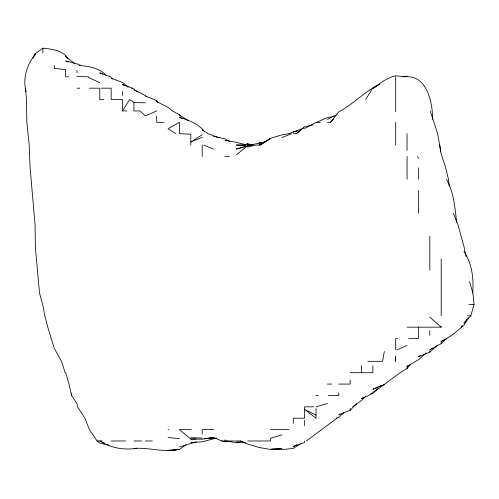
<?xml version="1.0" encoding="UTF-8"?>
<svg xmlns="http://www.w3.org/2000/svg" width="499" height="499" viewBox="0 0 499 499"><rect width="100%" height="100%" fill="white"/><g stroke="black" fill="none" stroke-linecap="round" stroke-linejoin="round"><path stroke-width="0.75" d="M472.734 293.025C473.813 278.61 472.091 263.709 463.958 251.396M384.299 351.496L382.614 361.313L367.894 361.313M467.058 319.21L463.958 323.196L470.85 315.786L474.05 304.409L472.877 293.025L469.534 281.648M447.104 338.172L452.581 334.767L461.712 327.169L462.274 325.891M33.003 58.071L34.811 54.035L42.883 48.178C51.503 49.033 62.905 50.162 67.702 58.47M461.712 327.169L462.124 325.891M34.369 56.056L35.448 54.035L34.811 54.035M468.561 317.682L463.958 325.254L461.513 327.169M365.661 99.557L372.659 88.18C360.827 95.284 351.121 105.57 338.777 111.838L330.475 122.317L327.394 122.317M126.933 110.94L122.542 110.94L129.603 99.557L133.925 102.545L145.303 102.825M35.448 54.035C26.99 64.377 22.386 78.63 26.123 91.735M375.803 390.218L372.915 392.782L400.217 372.691L407.053 368.437L410.477 364.282M340.037 413.989L338.777 414.887L350.155 410.29L356.536 403.685M330.475 122.317L333.588 119.036M420.333 355.606L418.436 356.748L429.82 352.151L437.723 344.959M441.197 343.661L446.493 338.553L441.197 341.435L441.197 343.661L429.82 349.93L432.346 348.165M365.667 396.443L361.538 400.41L352.731 406.835M343.898 412.598L338.777 417.32L336.239 418.212L336.95 418.212L306.392 440.973M363.472 397.429L361.538 398.614L368.717 395.451L372.915 393.056L377.824 388.565M407.053 368.437L407.053 366.491L408.126 365.549M426.402 352.868L418.436 359.723L407.053 366.491M236.351 154.809L247.729 145.658L249.893 145.078L247.729 145.989M293.256 133.701L296.094 133.701L304.633 126.827L312.979 124.875M179.447 449.505L168.069 450.366L179.447 449.505L186.033 444.696M296.094 133.701L300.367 130.701M300.211 443.885L293.256 448.458L281.873 449.555L271.25 449.225M202.207 134.742L190.83 142.059L202.207 137.356M264.42 142.159L247.729 145.515L247.729 147.093L256.099 145.078L259.112 145.078L270.489 138.597L260.179 145.078L270.489 138.348L281.873 134.867L288.84 133.701M304.633 128.524L316.017 122.461L320.358 122.317M327.394 119.423L336.769 114.602M244.847 145.078L247.729 143.637L251.321 144.841M441.197 341.435L447.023 338.553M293.923 446.187L296.599 444.883M380.949 385.608L372.915 389.295L384.299 384.592M396.961 349.93L407.053 345.451M156.686 110.94L145.303 115.936L139.951 110.94L133.925 110.94L133.925 102.545M289.046 133.701L293.256 131.867L297.803 130.875M316.491 122.317L327.394 117.614L334.224 116.242M281.873 137.605L291.597 133.701M370.152 394.123L372.915 393.056M259.112 145.078L261.245 144.261M303.922 127.975L293.256 132.029L296.287 131.318M293.256 446.511L304.633 442.482L304.633 440.973M216.435 438.016L202.207 441.821L190.83 442.588L192.321 442.295M196.307 441.883L179.447 446.998M281.873 434.891L270.489 438.365L270.489 440.973L247.729 440.973M374.337 87.755L372.915 88.18L384.299 80.433L391.996 76.796L395.676 75.811L406.679 76.796M316.017 406.835L327.394 403.479M236.351 148.309L236.351 148.989L250.373 145.197M372.915 88.036L375.048 87.431M236.351 148.989L247.017 146.176M265.942 141.641L259.112 143.045L264.42 142.215M136.202 448.376C123.615 450.266 110.541 447.921 99.781 440.973L104.054 442.707M239.383 442.382L236.351 442.788L226.452 440.973M179.447 449.368C164.327 452.849 149.182 447.297 133.925 448.414M252.968 144.772L251.427 144.922L252.968 144.872M204.484 438.602L206.761 438.39M208.276 438.247L213.591 437.748L202.207 439.151L190.83 439.101L179.447 429.595L191.105 429.595M402.855 76.615L407.053 76.241M239.383 441.958L236.351 442.214L245.452 442.769M204.484 438.633L213.591 437.885L208.276 438.216M231.006 441.366L224.968 441.815L221.768 440.973L213.591 437.455M204.484 438.446L206 438.353M271.25 449.156L281.873 448.539L270.489 449.443L259.112 447.497L247.729 444.035L240.293 440.973L221.768 440.973M190.83 439.101L196.138 438.858M247.729 143.637L247.729 144.741L253.043 144.604M79.272 65.419C89.009 66.473 99.881 67.895 106.586 75.823M68.619 76.796L65.643 76.796L65.643 69.71L54.26 68.313L54.26 65.419M404.252 76.796C426.838 74.183 432.727 102.095 432.571 119.286M77.021 88.18L79.734 88.18M89.333 88.18L99.781 88.18L99.781 99.557L103.848 99.557M101.328 88.18L111.165 88.18L111.165 99.557L122.542 99.557L122.542 110.94M164.059 122.317L156.686 122.317L156.686 116.061M224.968 156.461L229.434 156.461M468.917 304.409L474.05 304.409M467.357 315.786L470.85 315.786M407.053 327.169L441.197 327.169L441.197 326.458M397.454 338.553L395.676 338.553L395.676 349.93M408.625 338.553L418.436 338.553L418.436 327.169M350.155 372.691L372.915 372.691L372.915 365.742M327.394 384.074L331.754 384.074M338.777 384.074L350.155 384.074L350.155 379.87M316.017 395.451L318.256 395.451M328.361 395.451L338.777 395.451L338.777 392.8M313.622 406.835L304.633 406.835L304.633 418.212L293.256 418.212L293.256 423.214M168.069 429.595L168.83 429.595M213.591 429.595L202.207 429.595L202.207 434.086M270.489 429.595L288.846 429.595M65.643 372.691L68.968 384.074L71.575 395.451L77.021 403.685L77.563 406.835L84.88 418.212L89.415 429.595L97.074 440.973L102.046 440.973M111.165 440.973L125.573 440.973M133.925 440.973L141.654 440.973M145.303 440.973L152.276 440.973M190.83 437.623L202.207 438.103M247.729 144.741L250.604 144.966M168.069 437.561L179.447 438.584M131.68 88.491L133.925 88.797M213.591 136.296L224.968 138.816L229.659 141.398M108.888 445.096L99.781 443.087L97.074 440.973M240.293 440.973L242.526 441.553M246.257 144.897L236.351 142.302L224.968 140.313L226.39 140.911M132.64 88.18L122.542 84.605L124.613 85.678M111.165 78.206L122.542 82.46L128.287 87.225M145.303 96.033L154.391 99.557L156.686 100.779L157.871 102.682M219.279 137.961L208.17 133.701L202.207 129.759L203.268 130.888M68.488 62.038L65.643 60.909L77.021 63.872L80.769 65.419M203.817 145.078L213.591 149.176M182.291 118.594L179.447 117.346C188.641 120.097 198.945 123.821 204.677 131.967M99.781 82.684L88.404 77.42L88.404 76.796L77.021 76.553M102.426 74.176L99.781 72.866L110.547 76.796L112.306 79.091M316.017 415.099L304.633 409.448L316.017 418.212L316.017 408.4M137.942 92.028L133.925 89.633L145.303 95.558L146.993 96.893M175.773 133.701L168.069 128.761L179.447 122.317L179.447 133.701L190.83 134.212L190.83 145.078M188.298 120.677L179.447 114.938L180.357 116.167M74.625 63.573L65.643 56.655L65.643 55.314M429.82 317.189L441.197 327.169M180.357 116.049L179.447 114.795L172.429 110.94L168.069 107.304L156.686 101.609L156.686 100.779M446.443 179.222C453.909 192.396 455.019 207.734 456.622 222.467M417.582 156.461L418.436 158.501M453.366 213.366L457.951 224.743L463.958 246.487L466.047 256.611M430.219 110.94L437.623 133.701L441.197 153.96L445.694 167.845L448.439 179.222L449.256 186.052M65.169 372.691L61.489 361.313L54.26 348.321L47.767 327.169L44.848 315.786L42.883 305.407L39.521 293.025L35.354 247.504L35.067 224.743L30.115 167.845L29.216 145.078L26.84 122.317L26.478 99.557L25.499 88.18M71.282 393.175L71.575 395.451M439.794 145.078L440.636 151.908M441.197 258.887L441.197 315.786M429.82 236.127L429.82 270.265M429.82 330.706L429.82 335.334M429.82 350.548L429.82 352.151M418.436 167.845L418.436 179.222M418.436 190.606L418.436 213.366M407.053 133.701L407.053 150.392M407.053 156.461L407.053 179.222M395.676 76.796L395.676 111.67M395.676 122.317L395.676 145.078M361.538 365.698L361.538 372.691M350.155 408.332L350.155 410.29M304.633 420.345L304.633 425.647M224.968 439.844L224.968 440.973M202.207 145.078L202.207 156.461M122.542 91.598L122.542 95.502M77.021 70.403L77.021 72.829M42.883 48.178L42.883 52.788M395.676 356.386L395.214 361.313L395.676 361.313L395.676 356.386M376.726 85.884L372.94 88.18L376.714 85.884M379.252 84.356L377.986 85.123L379.24 84.356M245.776 145.078L236.351 145.097L245.776 145.078"/></g></svg>
